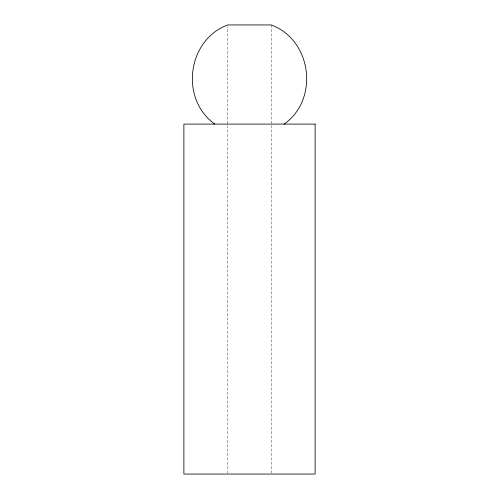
<?xml version="1.0" encoding="UTF-8"?>
<svg xmlns="http://www.w3.org/2000/svg" width="499" height="499" viewBox="0 0 499 499"><rect width="100%" height="100%" fill="white"/><g stroke="black" fill="none" stroke-linecap="round" stroke-linejoin="round"><path stroke-width="0.37" stroke-dasharray="2.5 1.87" d="M227.625 473.27L227.644 26.509M271.231 24.95L271.369 473.27"/><path stroke-width="0.75" d="M284.137 124.095C319.391 99.313 311.869 39.895 271.231 24.95L227.644 24.95C187.156 40.088 179.677 99.282 214.863 124.095M315.118 124.095L183.882 124.095L183.882 474.05L315.118 474.05L315.118 124.095"/></g></svg>
